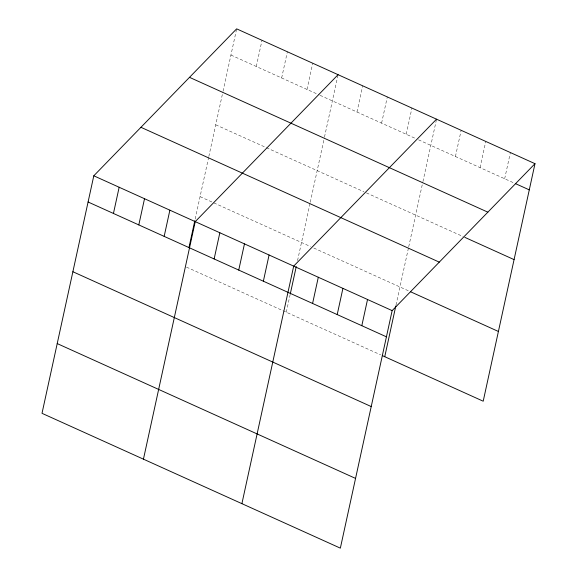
<?xml version="1.0" encoding="UTF-8"?>
<svg xmlns="http://www.w3.org/2000/svg" width="577" height="577" viewBox="0 0 577 577"><rect width="100%" height="100%" fill="white"/><g stroke="black" fill="none" stroke-linecap="round" stroke-linejoin="round"><path stroke-width="0.43" stroke-dasharray="2.88 2.16" d="M195.185 219.022L208.643 157.29M208.831 156.439L222.866 92.068M223.054 91.209L236.649 28.85M256.296 66.506L262.008 40.311M281.655 77.967L287.368 51.771M307.014 89.428L312.727 63.232M286.293 312.215L290.051 294.998M297.559 260.559L310.08 203.133M310.267 202.275L324.303 137.91M324.49 137.052L338.086 74.693M356.983 112.017L362.695 85.814M381.599 123.139L387.311 96.936M406.215 134.261L411.928 108.065M396.01 305.053L408.53 247.627M408.718 246.768L422.753 182.404M422.941 181.546L436.349 120.059M455.441 156.511L461.153 130.308M480.057 167.633L485.769 141.43M504.666 178.755L510.378 152.559M230.937 55.046L319.283 94.974M320.098 95.342L415.238 138.343M418.52 139.822L514.511 183.205M215.726 124.791L265.629 147.337M266.451 147.705L363.936 191.766M366.395 192.877L463.208 236.628M200.06 196.642L310.527 246.559M313.809 248.045L409.8 291.421M186.494 267.115L380.647 354.855"/><path stroke-width="0.87" d="M93.799 175.797L42.006 413.32L340.351 548.15L392.144 310.621L534.994 163.68L236.649 28.85L93.799 175.797L392.144 310.621M113.445 213.454L119.158 187.258M138.805 224.915L144.517 198.719M164.164 236.375L169.876 210.179M188.989 247.432L194.81 220.746M143.442 459.162L195.235 221.64L338.086 74.693M214.132 258.958L219.844 232.762M238.748 270.079L244.46 243.883M263.364 281.208L269.077 255.005M241.9 503.656L293.686 266.127L436.537 119.187M290.238 294.14L296.246 266.588M312.59 303.452L318.302 277.256M337.206 314.573L342.918 288.377M361.815 325.702L367.527 299.499M384.751 356.709L395.822 305.918M534.994 163.68L483.201 401.203L382.291 355.598M515.333 183.573L529.282 189.876M189.508 77.34L487.853 212.17M464.846 237.371L514.078 259.614M140.939 127.301L439.285 262.131M410.622 291.796L498.405 331.465M88.086 201.993L386.431 336.824M72.882 271.731L371.227 406.561M57.21 343.582L355.562 478.412"/></g></svg>
